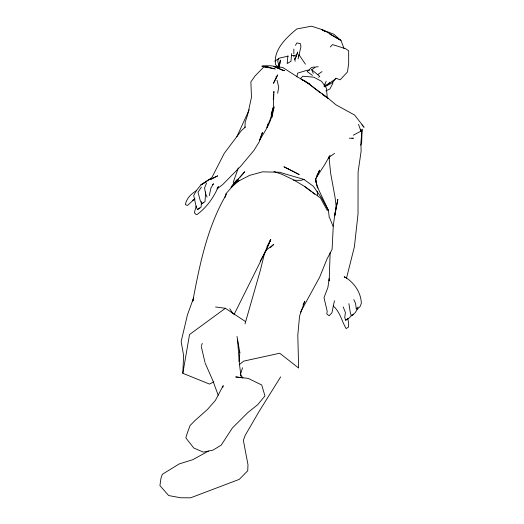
<?xml version="1.0" encoding="UTF-8"?>
<svg xmlns="http://www.w3.org/2000/svg" width="524" height="524" viewBox="0 0 524 524"><rect width="100%" height="100%" fill="white"/><g stroke="black" fill="none" stroke-linecap="round" stroke-linejoin="round"><path stroke-width="0.79" d="M362.005 132.415L362.064 129.186L360.879 142.98L361.134 151.082L358.082 172.127L358.016 214.074L354.375 246.876L346.403 278.598M330.146 252.673L329.164 280.975L329.255 278.408L327.867 287.584L323.996 297.671L327.153 311.014L326.825 314.02L329.151 315.776L331.961 312.69L334.443 300.737M361.986 133.227L361.645 143.052L360.722 145.174M213.844 381.891L209.508 384.079L182.824 373.304L183.623 355.547L181.16 341.563L187.428 314.911L193.611 297.861L192.937 301.031M244.898 127.771L245.199 122.184L247.669 114.736L251.468 97.313L250.878 81.901L255.195 75.81L263.598 67.183L266.703 66.81M205.683 191.954L204.995 201.648L201.707 203.869L200.181 200.319L197.98 192.229L201.452 187.035M201.491 201.635L201.052 207.255L197.45 209.607L196.107 206.449L193.723 195.59L196.153 190.854L200.915 184.861L211.82 177.643L224.246 153.368L241.21 130.81L245.402 126.946M239.075 361.501L239.809 352.547L239.534 350.969M271.995 114.54C270.384 123.88 264.201 132.146 259.563 140.347L262.406 132.559L259.236 141.781L254.029 150.303L240.49 166.468L222.68 184.612L216.916 188.968M272.192 112.149L272.323 110.557M273.259 99.396L273.659 94.615M273.79 93.023L273.921 91.431L273.338 107.466L271.727 117.73L274.255 106.811M287.866 55.898L287.204 63.574L290.971 61.262L291.632 53.579M279.901 63.908L280.373 60.057L278.892 67.465M333.205 226.198L336.081 205.742L335.046 197.299L330.592 172.94L328.974 156.787M182.824 373.304L189.531 334.535L225.359 308.289L245.252 321.382M277.641 93.285L278.702 87.135L277.026 80.251M192.852 300.874C199.762 264.194 207.38 226.473 226.65 193.965M222.87 387.203L223.185 385.644L215.377 400.434L207.497 409.427L194.764 420.752L190.101 425.521L187.297 433.014L185.83 437.868L193.775 447.994L203.266 452.114L213.052 450.109L221.174 445.164L232.309 428.075L247.865 412.532L257.67 404.711L264.954 395.915L261.731 385.002L248.193 378.387L235.728 376.933L242.985 377.935L240.293 374.601M329.301 156.905L328.993 158.412L329.354 156.892M209.292 195.609L210.949 187.919L213.55 183.754L212.364 184.677M298.084 59.002L300.894 46.918L300.527 43.767L296.918 42.909L295.418 45.352M296.826 76.89L297.652 73.144L307.3 70.196L309.671 70.249M278.906 67.295L275.657 64.878C272.834 50.166 286.399 37.545 296.807 28.951L311.485 26.2L321.251 29.337L333.801 34.217L340.96 40.453L344.045 48.503M298.556 56.219L298.922 54.634M245.022 323.871L260.369 270.246L264.744 252.502M224.848 197.777L225.779 193.946L235.833 182.47L249.64 175.376L262.524 171.839L279.397 172.252L303.9 179.411L313.345 186.282L321.363 197.659L328.456 210.399L329.249 217.591M201.498 345.709L202.212 343.39M240.352 374.758L242.533 367.737M268.157 123.572L266.919 127.411L270.738 118.083L273.338 107.466L271.118 114.37M279.469 62.88L278.925 64.557L279.39 66.731M278.663 58.21L277.707 61.059L279.174 66.948M238.296 167.922L233.2 182.398L233.809 183.904M196.231 206.011L194.365 212.711L196.146 214.617L197.05 214.539C206.77 207.419 213.654 197.568 218.39 186.59L217.283 188.378M324.186 86.263L326.17 81.168M206.482 183.262L204.589 187.874L205.565 193.67L207.078 197.07M324.035 86.191L324.952 84.037M236.887 136.672L249.228 109.673M233.914 314.826L259.688 263.146L270.725 239.612L270.024 240.942M303.069 304.83L304.804 301.228L299.558 316.057L297.802 335.072L298.621 368.025L279.718 353.228L243.68 361.121L239.245 364.658M273.443 83.585L277.668 74.893L273.679 82.648M316.751 175.763L319.627 170.084L315.848 179.129L317.413 188.162M266.926 246.863L270.725 239.612L265.373 252.247L260.153 261.253M300.527 312.153L319.692 277.104L326.983 259.053L332.092 249.365L333.238 226.656L329.675 217.938M330.107 155.189L324.815 164.471L315.625 178.73M280.661 376.894L259.151 411.347L245.186 435.372L243.359 440.317L247.996 464.788L247.721 470.807L239.291 479.349L190.671 497.8L180.708 497.787L168.656 495.553L159.925 485.597L160.96 478.346L162.309 474.325L179.188 463.93L192.904 459.64L208.473 451.053M357.388 309.193L355.128 312.769L351.571 315.802L350.458 313.496L348.899 303.665M335.786 78.148L332.714 82.517L325.122 86.604M351.506 315.134L349.659 317.603L345.657 320.236L344.74 317.564L345.401 312.514L343.168 306.894M238.446 178.894L231.097 187.219L236.678 179.856M231.097 187.219L244.747 171.754L240.025 177.105M300.337 78.888L302.767 76.209L313.837 77.198L321.651 81.377L326.38 88.137L327.277 97.595M330.317 46.944L332.524 44.586L345.558 48.686L348.67 50.795L348.676 63.155L347.504 71.919L340.161 79.831L336.336 78.345L324.382 86.781M353.824 299.558L355.56 303.409L356.281 308.937L358.147 306.959M194.935 198.629L187.513 205.48L185.404 204.642C186.347 198.603 191.096 193.9 196.153 190.854M270.286 247.695L273.77 244.387L265.747 250.492M231.47 187.271L239.082 180.59M197.45 209.607L199.552 207.904M201.707 203.869L203.581 202.362M318.631 77.251L319.751 76.38L311.708 69.679L315.933 66.882L318.238 66.758M324.893 86.309L329.806 82.543M317.505 74.781L322.018 71.618M328.522 157.606L334.554 153.401M345.657 320.236L348.126 318.533M351.571 315.802L353.759 314.295M274.831 61.157L279.705 58.007L288.279 56.134M206.502 181.854L200.915 184.861L208.676 180.001L217.689 175.841L210.7 179.601M353.307 135.192L360.957 131.151L358.481 124.286M325.889 90.894L329.845 89.028L332.779 83.48L332.635 81.954M351.958 138.67L353.458 138.139L349.39 138.244M304.11 179.359L301.031 180.361L293.394 180.249M192.603 200.22L194.928 199.533M291.377 55.668L296.067 55.21M314.61 66.98L311.629 67.406L307.208 71.637L312.501 75.423M356.281 308.937L357.61 308.885L360.008 306.664L361.35 303.383C361.003 292.196 353.805 281.997 344.17 276.626L344.982 277.733M268.242 66.293L261.98 66.135L275.329 69.05M215.547 306.972L225.359 308.289M274.484 68.657L261.98 66.135L270.489 65.736L282.803 67.498L297.973 77.257L305.525 81.371L328.561 98.591L335.923 104.78L354.656 115.09L364.075 127.273L361.986 124.909M283.078 70.393L284.643 70.707L273.941 66.522L283.248 70.622M274 171.525L282.148 174.413L293.617 179.863L304.575 186.42L320.406 197.902L327.389 210.622M309.913 84.037L301.726 79.504L303.108 80.362M325.476 31.715L321.251 29.337L327.389 32.272L340.96 40.453L329.701 34.099M304.483 81.22L309.311 84.22L320.433 92.984M322.81 94.798L328.561 98.591L322.096 93.796M304.575 186.42L310.922 191.319M312.186 192.295L314.728 194.26M333.146 305.892C340.089 311.813 341.746 321.094 346.109 328.594L348.493 327.107L348.663 323.78L347.857 318.5M299.217 55.066L305.42 64.183M229.767 308.741L233.023 313.673M328.456 210.399L319.227 190.893L316.699 184.677L315.533 179.45L315.972 182.607M360.309 129.71L360.957 131.151M205.107 362.968L212.973 380.948L218.194 395.286M311.708 69.679L313.293 73.432M294.364 58.406L295.228 61.269M276.089 76.432L276.462 77.958M201.262 346.488L204.923 362.182M239.809 352.547L237.005 336.454M317.164 191.286L317.708 195.236M240.981 376.278L239.416 363.807L237.523 339.428L237.542 341.065M293.833 49.06L293.892 53.808M293.912 55.393L293.931 56.972M335.399 212.004L334.725 215.783L337.856 199.382L335.399 212.004M297.691 52.145L295.091 59.212L297.691 52.145M288.01 168.78L283.923 166.789L299.178 174.551L288.01 168.78"/></g></svg>
